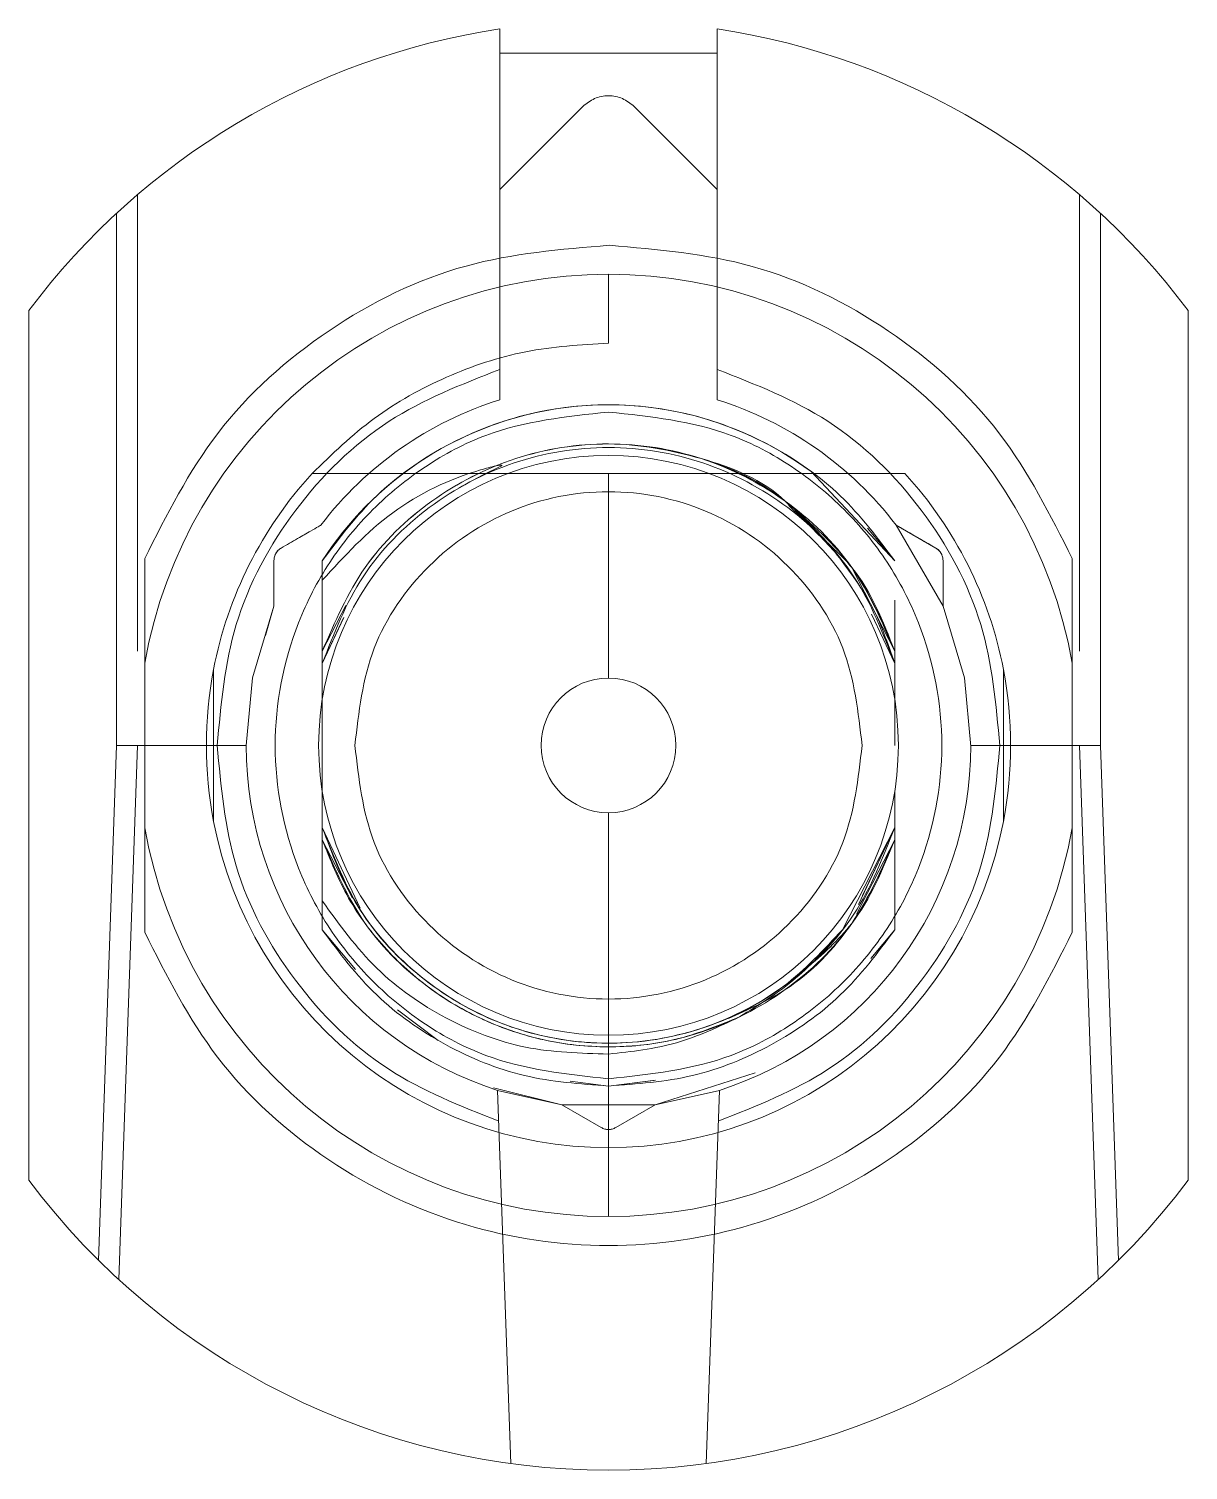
# Model space of a CAD drawing. Header units: millimetres. Extents: x -84 to 500, y -79 to 331.
# Drawn here: x 402.05 to 410.05, y 101.2 to 111.14 of the extents above; entities that cross this region are included whole.
import ezdxf
from ezdxf.lldxf.tags import DXFTag

# ---------------------------------------------------------------- set-up
doc = ezdxf.new("R2010")
doc.units = ezdxf.units.MM
tags = doc.linetypes.add('HIDDEN', pattern=[1.905, 1.27, -0.635]).pattern_tags.tags
tags[6:7] = [DXFTag(74, 4), DXFTag(75, 0), DXFTag(340, '0'), DXFTag(46, 1.0), DXFTag(50, 0.0), DXFTag(44, 0.0), DXFTag(45, 0.0)]
tags[4:5] = [DXFTag(74, 4), DXFTag(75, 0), DXFTag(340, '0'), DXFTag(46, 1.0), DXFTag(50, 0.0), DXFTag(44, 0.0), DXFTag(45, 0.0)]

msp = doc.modelspace()

# ---------------------------------------------------------------- linework, layer by layer
at = {"color": 7, "linetype": 'Continuous', "lineweight": 15}
for p, q in [((405.3, 111.1434), (405.3, 110.975)), ((406.8, 111.1434), (406.8, 110.975)), ((406.8, 110.975), (405.3, 110.975)), ((406.05, 109.45), (406.05, 108.975)), ((402.05, 109.2), (402.05, 103.2)), ((410.05, 103.2), (410.05, 109.2)), ((406.05, 106.6648), (406.05, 108.075)), ((406.05, 103.425), (406.05, 105.7352)), ((406.05, 103.425), (406.05, 102.95))]:
    msp.add_line(p, q, dxfattribs=at)
at = {"color": 7, "linetype": 'HIDDEN', "lineweight": 0}
for p, q in [((405.3, 108.7937), (405.3, 110.975)), ((406.8, 110.975), (406.8, 108.7937)), ((405.3, 110.0348), (405.8732, 110.6081)), ((406.2268, 110.6081), (406.8, 110.0348)), ((402.8, 109.9997), (402.8, 106.8503)), ((409.3, 106.8503), (409.3, 109.9997)), ((402.6557, 106.2), (402.6557, 109.8713)), ((409.4443, 109.8713), (409.4443, 106.2)), ((407.4476, 108.0892), (408.025, 107.4735)), ((408.025, 107.4735), (407.8362, 107.6988)), ((408.0355, 107.7191), (408.3084, 107.5616)), ((408.3584, 107.1599), (408.0355, 107.7191)), ((403.7416, 107.1599), (403.7416, 107.475)), ((404.075, 107.4735), (404.075, 106.5152)), ((407.731, 107.4226), (408.025, 106.8509)), ((407.7311, 107.4226), (408.025, 106.8509)), ((404.075, 107.2009), (404.075, 106.8509)), ((404.075, 106.8509), (404.075, 107.2009)), ((408.025, 107.2009), (408.025, 106.8509)), ((403.7416, 107.1599), (403.6836, 106.9577)), ((404.2369, 107.1657), (404.075, 106.8509)), ((407.8652, 107.105), (408.025, 106.766)), ((408.025, 106.766), (407.8652, 107.105)), ((408.025, 106.8509), (407.901, 107.092)), ((404.075, 106.766), (404.2246, 107.0833)), ((404.2225, 107.0789), (404.075, 106.766)), ((408.025, 106.5152), (408.025, 106.766)), ((404.075, 106.5152), (404.075, 105.8848)), ((408.025, 106.2816), (408.025, 106.5152)), ((408.025, 106.2), (408.025, 106.4681)), ((402.5315, 102.6475), (402.6556, 106.2)), ((402.8, 106.2), (402.6557, 106.2)), ((402.8, 106.2), (402.6713, 102.5143)), ((402.8, 106.2), (403.35, 106.2)), ((403.55, 106.2), (403.35, 106.2)), ((408.75, 106.2), (408.55, 106.2)), ((408.75, 106.2), (409.3, 106.2)), ((409.4287, 102.5143), (409.3, 106.2)), ((409.3, 106.2), (409.4444, 106.2)), ((409.4444, 106.2), (409.5685, 102.6475)), ((404.075, 105.8848), (404.075, 105.1274)), ((408.025, 105.634), (408.025, 105.8848)), ((404.3374, 105.0775), (404.075, 105.634)), ((404.075, 105.634), (404.3374, 105.0775)), ((404.3374, 105.0775), (404.075, 105.634)), ((404.075, 105.634), (404.3374, 105.0775)), ((408.025, 105.634), (407.6638, 104.9285)), ((408.025, 105.634), (407.7741, 105.1019)), ((407.7741, 105.1019), (408.025, 105.634)), ((408.025, 105.634), (407.7741, 105.1019)), ((407.7741, 105.1019), (408.025, 105.634)), ((408.025, 105.634), (407.8034, 105.1641)), ((407.8035, 105.1642), (408.025, 105.634)), ((408.775, 105.6756), (408.775, 105.6756)), ((404.075, 105.5491), (404.075, 104.9265)), ((404.075, 105.1274), (404.075, 105.5491)), ((404.075, 105.5491), (404.2825, 105.1456)), ((408.025, 105.5491), (407.7607, 105.0351)), ((407.7607, 105.0351), (408.025, 105.5491)), ((408.025, 105.5491), (407.7607, 105.0351)), ((407.7952, 105.1021), (408.025, 105.5491)), ((408.025, 104.9265), (408.025, 105.5491)), ((408.025, 105.1991), (408.025, 104.9265)), ((404.075, 104.9265), (404.3042, 104.653)), ((407.8596, 104.729), (408.025, 104.9265)), ((407.9082, 104.7872), (408.025, 104.9265)), ((404.5934, 104.3755), (404.875, 104.1648)), ((406.3729, 103.7209), (407.061, 103.9411)), ((405.2568, 103.8381), (405.7271, 103.7209)), ((405.375, 101.2458), (405.2851, 103.8199)), ((405.7271, 103.7209), (405.2851, 103.8199)), ((405.7851, 103.8832), (406.05, 103.85)), ((406.05, 103.85), (406.3737, 103.8906)), ((406.05, 103.85), (406.3603, 103.8889)), ((406.8149, 103.8199), (406.3729, 103.7209)), ((406.8149, 103.8199), (406.725, 101.2458)), ((406, 103.5634), (405.7271, 103.7209)), ((405.7271, 103.7209), (406.3729, 103.7209)), ((406.3729, 103.7209), (406.1, 103.5634))]:
    msp.add_line(p, q, dxfattribs=at)
at = {"color": 7, "linetype": 'HIDDEN', "lineweight": 0, "flags": 128}
for points in [[(405.2739, 108.1292), (405.3025, 108.133), (405.3114, 108.1331), (405.3127, 108.1329), (405.3136, 108.1325), (405.3137, 108.1323), (405.3138, 108.1323), (405.3138, 108.1322), (405.3138, 108.1322), (405.3138, 108.1322), (405.3138, 108.1322), (405.3138, 108.1322), (405.3138, 108.1323), (405.3138, 108.1325), (405.3138, 108.1326), (405.3138, 108.1326), (405.3138, 108.1326), (405.3138, 108.1326), (405.3138, 108.1326), (405.3138, 108.1325), (405.3139, 108.1323), (405.3139, 108.1321), (405.314, 108.132), (405.314, 108.132), (405.314, 108.1319), (405.314, 108.1319), (405.314, 108.1319), (405.314, 108.1319), (405.314, 108.1316), (405.3139, 108.1312), (405.3135, 108.1306), (405.3106, 108.1279), (405.1811, 108.0637), (405.0181, 107.9766)], [(404.075, 107.4735), (404.075, 107.4735)], [(404.075, 107.4735), (404.075, 107.4735)], [(404.075, 107.4735), (404.075, 107.4735)], [(404.075, 107.4735), (404.075, 107.4735)], [(404.075, 107.4735), (404.075, 107.4735)], [(404.075, 107.4735), (404.075, 107.4735)], [(404.075, 107.4735), (404.075, 107.4735)], [(404.075, 107.4735), (404.075, 107.4735)], [(408.025, 107.4735), (408.025, 107.4735)], [(403.55, 106.2), (403.5937, 106.6656), (403.7416, 107.1599)], [(408.3584, 107.1599), (408.5063, 106.6656), (408.55, 106.1915)], [(408.025, 106.766), (408.025, 106.766)], [(408.025, 106.766), (408.025, 106.766)], [(408.025, 106.766), (408.025, 106.766)], [(408.025, 106.766), (408.025, 106.766)], [(408.025, 106.766), (408.025, 106.766)], [(404.075, 106.5152), (404.075, 106.5152)], [(404.075, 105.8848), (404.075, 105.8848)], [(408.025, 105.634), (408.025, 105.634)], [(408.025, 105.634), (408.025, 105.634)], [(408.025, 105.634), (408.025, 105.634)], [(408.025, 105.634), (408.025, 105.634)], [(408.025, 105.634), (408.025, 105.634)], [(408.025, 105.634), (408.025, 105.634)], [(408.025, 105.634), (408.025, 105.634)], [(408.025, 105.634), (408.025, 105.634)], [(404.2708, 105.1728), (404.2708, 105.1728)], [(404.075, 104.9265), (404.075, 104.9265)], [(404.075, 104.9265), (404.075, 104.9265)], [(404.075, 104.9265), (404.075, 104.9265)], [(404.075, 104.9265), (404.075, 104.9265)], [(404.075, 104.9265), (404.075, 104.9265)], [(404.075, 104.9265), (404.075, 104.9265)], [(404.075, 104.9265), (404.075, 104.9265)], [(408.025, 104.9265), (408.025, 104.9265)], [(405.0228, 104.4208), (405.0228, 104.4208)]]:
    msp.add_lwpolyline(points, dxfattribs=at)
at = {"color": 7, "linetype": 'HIDDEN', "lineweight": 0}
msp.add_circle((406.05, 106.2), 2, dxfattribs=at)
at = {"color": 7, "linetype": 'Continuous', "lineweight": 15}
for radius, start, end in [(5, 98.62693, 143.1301), (5, 36.8699, 81.37307), (3.25, 90, 169.93673), (3.25, 10.06327, 90), (2.775, 137.49336, 169.10705), (2.775, 10.89324, 42.50663), (2.775, 169.10668, 190.89376), (2.775, 349.10676, 10.89295), (0.4648, 90, 270), (0.4648, 270, 90), (3.25, 190.06327, 270), (2.775, 190.89295, 270), (2.775, 270, 349.10705), (3.25, 270, 349.93673), (5, 216.8699, 323.1301)]:
    msp.add_arc((406.05, 106.2), radius, start, end, dxfattribs=at)
at = {"color": 7, "linetype": 'HIDDEN', "lineweight": 0}
for radius, start, end in [(2.5, 107.4576, 142.57976), (2.5, 37.42024, 72.5424), (2.35, 53.50581, 147.18508), (2.5, 180, 252.18431), (2.5, 287.81569, 0)]:
    msp.add_arc((406.05, 106.2), radius, start, end, dxfattribs=at)
for points in [[(405.8732, 110.6081), (405.899, 110.6286), (405.9507, 110.6696), (406.05, 110.6871), (406.1493, 110.6696), (406.201, 110.6286), (406.2268, 110.6081)], [(408.025, 107.4735), (407.9072, 107.6301), (407.6716, 107.9433), (407.1849, 108.284), (406.6367, 108.5013), (406.05, 108.5744), (405.4633, 108.5013), (404.9151, 108.284), (404.4284, 107.9433), (404.1928, 107.6301), (404.075, 107.4735)], [(404.3, 106.2), (404.3263, 106.429), (404.3789, 106.8871), (404.7836, 107.4697), (405.3621, 107.8589), (406.05, 107.9956), (406.7379, 107.8589), (407.3164, 107.4697), (407.7211, 106.8871), (407.7737, 106.429), (407.8, 106.2)], [(408.025, 106.766), (407.9768, 106.9052), (407.8804, 107.1836), (407.7014, 107.4177), (407.6119, 107.5347)], [(407.8, 106.2), (407.7737, 105.971), (407.7211, 105.5129), (407.3164, 104.9303), (406.7379, 104.5411), (406.05, 104.4044), (405.3621, 104.5411), (404.7836, 104.9303), (404.3789, 105.5129), (404.3263, 105.971), (404.3, 106.2)], [(404.075, 104.9265), (404.1928, 104.7697), (404.4284, 104.4563), (404.9151, 104.1178), (405.4633, 103.8922), (405.8544, 103.8641), (406.05, 103.85)], [(404.075, 104.9265), (404.1928, 104.7697), (404.4284, 104.4563), (404.9151, 104.1178), (405.4633, 103.8922), (405.8544, 103.8641), (406.05, 103.85)], [(406.05, 103.85), (406.2456, 103.8641), (406.6367, 103.8922), (407.1849, 104.1178), (407.6716, 104.4563), (407.9072, 104.7697), (408.025, 104.9265)], [(406.05, 103.85), (406.2456, 103.8641), (406.6367, 103.8922), (407.1849, 104.1178), (407.6716, 104.4563), (407.9072, 104.7697), (408.025, 104.9265)], [(406.1, 103.5634), (406.0921, 103.5596), (406.0763, 103.552), (406.05, 103.549), (406.0237, 103.552), (406.0079, 103.5596), (406, 103.5634)]]:
    msp.add_open_spline(points, degree=3, dxfattribs=at)
at = {"color": 7, "linetype": 'Continuous', "lineweight": 15}
for points, knots in [([(402.85, 107.4894), (403.0012, 107.7891), (403.3105, 108.4023), (404.0954, 109.1003), (405.0371, 109.5658), (405.7215, 109.6224), (406.056, 109.65)], [0, 0, 0, 0, 0.24439, 0.5, 0.75561, 1, 1, 1, 1]), ([(406.056, 109.65), (406.3895, 109.6214), (407.0717, 109.5628), (408.0095, 109.0966), (408.7911, 108.3997), (409.0993, 107.7883), (409.25, 107.4894)], [0, 0, 0, 0, 0.244424, 0.5, 0.755576, 1, 1, 1, 1]), ([(406.05, 108.975), (405.8582, 108.9636), (405.4747, 108.9407), (404.9255, 108.7559), (404.4183, 108.476), (404.1423, 108.2087), (404.0043, 108.075)], [0, 0, 0, 0, 0.25, 0.5, 0.75, 1, 1, 1, 1]), ([(406.05, 108.075), (405.8551, 108.075), (405.3507, 108.075), (404.6689, 108.075), (404.2199, 108.075), (404.0043, 108.075)], [0, 0, 0, 0, 0.246526, 0.63814, 1, 1, 1, 1]), ([(408.0957, 108.075), (407.6581, 108.075), (407.0552, 108.075), (406.2663, 108.075), (406.05, 108.075)], [0, 0, 0, 0, 0.725757, 1, 1, 1, 1]), ([(402.85, 107.4894), (402.85, 107.3549), (402.85, 107.1811), (402.85, 106.9868), (402.85, 106.9062), (402.85, 106.8522), (402.85, 106.8126), (402.85, 106.7864), (402.85, 106.7724), (402.85, 106.7683), (402.85, 106.768), (402.85, 106.7679)], [0, 0, 0, 0, 0.52193, 0.674707, 0.779637, 0.851731, 0.901665, 0.954566, 0.975881, 0.993094, 1, 1, 1, 1]), ([(409.25, 107.4894), (409.25, 107.3549), (409.25, 107.1811), (409.25, 106.9868), (409.25, 106.9062), (409.25, 106.8522), (409.25, 106.8126), (409.25, 106.7864), (409.25, 106.7724), (409.25, 106.7683), (409.25, 106.768), (409.25, 106.7679)], [0, 0, 0, 0, 0.52193, 0.674707, 0.779637, 0.851731, 0.901665, 0.954566, 0.975881, 0.993094, 1, 1, 1, 1]), ([(402.85, 106.7679), (402.85, 106.592), (402.85, 106.2395), (402.85, 105.8464), (402.85, 105.654), (402.85, 105.6321)], [0, 0, 0, 0, 0.4691, 0.939613, 1, 1, 1, 1]), ([(403.325, 106.7244), (403.325, 106.4343), (403.325, 106.0812), (403.325, 105.737), (403.325, 105.6756)], [0, 0, 0, 0, 0.821497, 1, 1, 1, 1]), ([(408.775, 105.6756), (408.775, 105.9657), (408.775, 106.3188), (408.775, 106.663), (408.775, 106.7244)], [0, 0, 0, 0, 0.8214863, 1, 1, 1, 1]), ([(409.25, 106.7679), (409.25, 106.592), (409.25, 106.2395), (409.25, 105.8464), (409.25, 105.654), (409.25, 105.6321)], [0, 0, 0, 0, 0.4691, 0.939613, 1, 1, 1, 1]), ([(402.85, 105.6321), (402.85, 105.6316), (402.85, 105.6304), (402.85, 105.6187), (402.85, 105.5752), (402.85, 105.3787), (402.85, 105.1448), (402.85, 104.9486), (402.85, 104.9106)], [0, 0, 0, 0, 0.0169294, 0.0393005, 0.081695, 0.2361978, 0.8521567, 1, 1, 1, 1]), ([(409.25, 105.6321), (409.25, 105.6316), (409.25, 105.6304), (409.25, 105.6187), (409.25, 105.5752), (409.25, 105.3787), (409.25, 105.1448), (409.25, 104.9486), (409.25, 104.9106)], [0, 0, 0, 0, 0.016929, 0.039301, 0.081695, 0.236198, 0.852157, 1, 1, 1, 1]), ([(409.25, 104.9106), (409.0991, 104.6116), (408.7903, 103.9999), (408.007, 103.2978), (407.0673, 102.8494), (406.05, 102.7014), (405.0327, 102.8494), (404.093, 103.2978), (403.3097, 103.9999), (403.0009, 104.6116), (402.85, 104.9106)], [0, 0, 0, 0, 0.122204, 0.25, 0.377796, 0.5, 0.622204, 0.75, 0.877796, 1, 1, 1, 1])]:
    msp.add_open_spline(points, degree=3, knots=knots, dxfattribs=at)
at = {"color": 7, "linetype": 'HIDDEN', "lineweight": 0}
for points, knots in [([(403.35, 106.2), (403.3758, 106.4826), (403.4288, 107.0631), (403.8565, 107.8491), (404.4928, 108.4783), (405.0357, 108.6905), (405.3, 108.7937)], [0, 0, 0, 0, 0.243392, 0.5, 0.756608, 1, 1, 1, 1]), ([(405.3, 108.7937), (405.3, 108.7659), (405.3, 108.7107), (405.3, 108.6425), (405.3, 108.5935), (405.3, 108.5877), (405.3, 108.5848)], [0, 0, 0, 0, 0.25862, 0.513617, 0.75609, 1, 1, 1, 1]), ([(406.8, 108.7937), (407.0643, 108.6905), (407.6072, 108.4783), (408.2435, 107.8491), (408.6712, 107.0631), (408.7242, 106.4826), (408.75, 106.2)], [0, 0, 0, 0, 0.243392, 0.5, 0.756608, 1, 1, 1, 1]), ([(406.8, 108.7937), (406.8, 108.766), (406.8, 108.7109), (406.8, 108.6427), (406.8, 108.5935), (406.8, 108.5877), (406.8, 108.5848)], [0, 0, 0, 0, 0.2581054, 0.5125954, 0.7555938, 1, 1, 1, 1]), ([(406.05, 103.9), (405.7608, 103.9309), (405.3143, 103.9786), (404.7781, 104.2649), (404.4127, 104.5621), (404.1135, 104.9281), (403.8362, 105.4641), (403.6942, 106.2), (403.8362, 106.9357), (404.1134, 107.4718), (404.4125, 107.8377), (404.778, 108.135), (405.3141, 108.4214), (405.7608, 108.4691), (406.05, 108.5)], [0, 0, 0, 0, 0.1197215, 0.1848235, 0.25, 0.315102, 0.3802785, 0.5, 0.6197215, 0.6848235, 0.75, 0.815102, 0.8802785, 1, 1, 1, 1]), ([(406.05, 108.5), (406.3392, 108.4691), (406.7857, 108.4214), (407.3219, 108.1351), (407.6873, 107.8379), (407.9865, 107.4719), (408.2638, 106.9359), (408.4058, 106.2), (408.2638, 105.4643), (407.9866, 104.9282), (407.6875, 104.5623), (407.322, 104.265), (406.7859, 103.9786), (406.3392, 103.9309), (406.05, 103.9)], [0, 0, 0, 0, 0.119721, 0.184824, 0.25, 0.315102, 0.380279, 0.5, 0.619721, 0.684824, 0.75, 0.815102, 0.880279, 1, 1, 1, 1]), ([(407.2881, 107.8656), (407.2817, 107.8721), (407.1228, 108.0319), (406.6913, 108.2001), (406.0528, 108.3166), (405.3976, 108.2104), (404.8137, 107.9121), (404.3351, 107.4506), (404.1617, 107.0508), (404.075, 106.8509)], [0, 0, 0, 0, 0.006975, 0.172479, 0.337984, 0.503488, 0.668992, 0.834496, 1, 1, 1, 1]), ([(404.075, 106.8509), (404.1617, 107.0508), (404.3351, 107.4507), (404.8136, 107.912), (405.398, 108.2109), (406.0514, 108.3149), (406.6965, 108.2065), (407.2095, 107.9731), (407.4336, 107.7285), (407.5109, 107.6441)], [0, 0, 0, 0, 0.153218, 0.306436, 0.459655, 0.612873, 0.766091, 0.919309, 1, 1, 1, 1]), ([(407.5799, 107.5754), (407.4813, 107.6847), (407.2369, 107.9555), (406.6975, 108.2077), (406.0511, 108.3146), (405.398, 108.211), (404.8136, 107.912), (404.3351, 107.4507), (404.1617, 107.0508), (404.075, 106.8509)], [0, 0, 0, 0, 0.101378, 0.251148, 0.400918, 0.550689, 0.700459, 0.85023, 1, 1, 1, 1]), ([(404.075, 106.8509), (404.1617, 107.0508), (404.3351, 107.4507), (404.8136, 107.9119), (405.3981, 108.2109), (406.0511, 108.3145), (406.6976, 108.2078), (407.2408, 107.9529), (407.4882, 107.6784), (407.5899, 107.5655)], [0, 0, 0, 0, 0.149287, 0.298575, 0.447862, 0.59715, 0.746437, 0.895724, 1, 1, 1, 1]), ([(404.075, 106.8509), (404.1617, 107.0508), (404.3351, 107.4507), (404.8136, 107.9119), (405.3981, 108.2109), (406.0511, 108.3146), (406.6975, 108.2077), (407.2377, 107.9549), (407.4827, 107.6833), (407.582, 107.5733)], [0, 0, 0, 0, 0.149669, 0.299339, 0.449008, 0.598677, 0.748346, 0.898016, 1, 1, 1, 1]), ([(408.025, 106.8509), (407.9383, 107.0508), (407.7648, 107.4507), (407.2865, 107.9119), (406.7017, 108.2112), (406.05, 108.3136), (405.3984, 108.2112), (404.8135, 107.9119), (404.3352, 107.4507), (404.1617, 107.0508), (404.075, 106.8509)], [0, 0, 0, 0, 0.125, 0.25, 0.375, 0.5, 0.625, 0.75, 0.875, 1, 1, 1, 1]), ([(404.075, 106.766), (404.1559, 106.9728), (404.3177, 107.3865), (404.7943, 107.8687), (405.386, 108.1826), (406.05, 108.2904), (406.714, 108.1827), (407.3057, 107.8687), (407.7823, 107.3865), (407.9441, 106.9728), (408.025, 106.766)], [0, 0, 0, 0, 0.125, 0.25, 0.375, 0.5, 0.625, 0.75, 0.875, 1, 1, 1, 1]), ([(408.025, 106.766), (407.9441, 106.9728), (407.7823, 107.3865), (407.3057, 107.8687), (406.714, 108.1827), (406.05, 108.2904), (405.386, 108.1826), (404.7943, 107.8687), (404.3177, 107.3865), (404.1559, 106.9728), (404.075, 106.766)], [0, 0, 0, 0, 0.125, 0.25, 0.375, 0.5, 0.625, 0.75, 0.875, 1, 1, 1, 1]), ([(404.075, 106.766), (404.156, 106.9728), (404.3178, 107.3865), (404.7943, 107.8687), (405.386, 108.1826), (406.05, 108.2904), (406.714, 108.1826), (407.3057, 107.8687), (407.7822, 107.3865), (407.944, 106.9728), (408.025, 106.766)], [0, 0, 0, 0, 0.125, 0.25, 0.375, 0.5, 0.625, 0.75, 0.875, 1, 1, 1, 1]), ([(408.025, 106.766), (407.944, 106.9728), (407.7822, 107.3865), (407.3057, 107.8687), (406.714, 108.1826), (406.05, 108.2904), (405.386, 108.1826), (404.7943, 107.8687), (404.3178, 107.3865), (404.156, 106.9728), (404.075, 106.766)], [0, 0, 0, 0, 0.1250001, 0.2500002, 0.3750001, 0.5, 0.625, 0.7499999, 0.8749999, 1, 1, 1, 1]), ([(404.0751, 106.766), (404.156, 106.9728), (404.3178, 107.3865), (404.7943, 107.8687), (405.386, 108.1826), (406.05, 108.2904), (406.714, 108.1826), (407.3057, 107.8687), (407.7822, 107.3865), (407.944, 106.9728), (408.025, 106.766)], [0, 0, 0, 0, 0.125, 0.25, 0.375, 0.5, 0.625, 0.75, 0.875, 1, 1, 1, 1]), ([(408.025, 106.766), (407.944, 106.9728), (407.7822, 107.3865), (407.3057, 107.8687), (406.714, 108.1826), (406.05, 108.2904), (405.386, 108.1826), (404.7943, 107.8687), (404.3178, 107.3865), (404.156, 106.9728), (404.0751, 106.766)], [0, 0, 0, 0, 0.125, 0.25, 0.375, 0.5, 0.625, 0.75, 0.875, 1, 1, 1, 1]), ([(404.075, 107.339), (404.2277, 107.5058), (404.5332, 107.8396), (404.9856, 108.0537), (405.2383, 108.1199), (405.2739, 108.1293)], [0, 0, 0, 0, 0.461832, 0.924144, 1, 1, 1, 1]), ([(407.6119, 107.5347), (407.5253, 107.6268), (407.4236, 107.735), (407.31, 107.8391), (407.2905, 107.861), (407.2867, 107.8679), (407.2863, 107.8703), (407.2865, 107.8712), (407.2867, 107.8716), (407.2868, 107.8717)], [0, 0, 0, 0, 0.8053593, 0.9459667, 0.9826923, 0.9932326, 0.9969187, 0.9985022, 1, 1, 1, 1]), ([(407.2868, 107.8717), (407.4494, 107.7302), (407.7746, 107.4472), (407.9415, 107.0497), (408.025, 106.8509)], [0, 0, 0, 0, 0.5, 1, 1, 1, 1]), ([(404.0645, 107.7191), (404.0635, 107.7186), (404.0614, 107.7173), (404.04, 107.705), (403.9878, 107.6748), (403.9007, 107.6246), (403.8299, 107.5837), (403.7916, 107.5616)], [0, 0, 0, 0, 0.074114, 0.154923, 0.35991, 0.65372, 1, 1, 1, 1]), ([(408.3084, 107.5616), (408.2373, 107.6026), (408.1435, 107.6568), (408.0599, 107.705), (408.0386, 107.7174), (408.0365, 107.7186), (408.0355, 107.7191)], [0, 0, 0, 0, 0.6387212, 0.8437522, 0.9250038, 1, 1, 1, 1]), ([(407.5109, 107.6441), (407.5876, 107.5749), (407.8262, 107.3598), (407.9446, 107.0567), (408.025, 106.8509)], [0, 0, 0, 0, 0.321279, 1, 1, 1, 1]), ([(403.7416, 107.475), (403.7423, 107.4837), (403.7436, 107.5011), (403.7542, 107.5255), (403.77, 107.5469), (403.7844, 107.5567), (403.7916, 107.5616)], [0, 0, 0, 0, 0.250801, 0.5, 0.7492, 1, 1, 1, 1]), ([(403.7916, 107.5616), (403.7851, 107.5575), (403.7763, 107.5519), (403.7641, 107.5385), (403.7588, 107.5311), (403.7553, 107.5256), (403.7521, 107.5197), (403.7482, 107.5112), (403.7423, 107.4934), (403.7419, 107.4828), (403.7416, 107.475)], [0, 0, 0, 0, 0.300148, 0.406676, 0.452606, 0.495873, 0.540099, 0.586724, 0.694539, 1, 1, 1, 1]), ([(408.025, 106.766), (407.9768, 106.9052), (407.8804, 107.1836), (407.7014, 107.4177), (407.6119, 107.5347)], [0, 0, 0, 0, 0.500001, 1, 1, 1, 1]), ([(408.3084, 107.5616), (408.3156, 107.5567), (408.33, 107.5469), (408.3458, 107.5255), (408.3564, 107.5011), (408.3577, 107.4837), (408.3584, 107.475)], [0, 0, 0, 0, 0.250801, 0.5, 0.7492, 1, 1, 1, 1]), ([(408.3584, 107.475), (408.3581, 107.4827), (408.3577, 107.4931), (408.3521, 107.5104), (408.3484, 107.5187), (408.3453, 107.5245), (408.3418, 107.5302), (408.3364, 107.5378), (408.324, 107.5518), (408.315, 107.5574), (408.3084, 107.5616)], [0, 0, 0, 0, 0.300148, 0.406676, 0.452606, 0.495873, 0.540099, 0.586724, 0.694539, 1, 1, 1, 1]), ([(403.7416, 107.475), (403.7416, 107.393), (403.7416, 107.2846), (403.7416, 107.1881), (403.7416, 107.1635), (403.7416, 107.1611), (403.7416, 107.1599)], [0, 0, 0, 0, 0.638677, 0.843739, 0.924999, 1, 1, 1, 1]), ([(408.3584, 107.475), (408.3584, 107.393), (408.3584, 107.2846), (408.3584, 107.1881), (408.3584, 107.1635), (408.3584, 107.1611), (408.3584, 107.1599)], [0, 0, 0, 0, 0.638718, 0.843747, 0.925001, 1, 1, 1, 1]), ([(404.075, 106.8509), (404.075, 106.8293), (404.075, 106.8012), (404.075, 106.774), (404.075, 106.7671), (404.075, 106.7664), (404.075, 106.766)], [0, 0, 0, 0, 0.659326, 0.855277, 0.93051, 1, 1, 1, 1]), ([(404.075, 106.766), (404.075, 106.7663), (404.075, 106.7671), (404.075, 106.7739), (404.075, 106.8006), (404.075, 106.8291), (404.075, 106.8509)], [0, 0, 0, 0, 0.0688397, 0.1453138, 0.3446789, 1, 1, 1, 1]), ([(404.075, 106.8509), (404.075, 106.8293), (404.075, 106.8012), (404.075, 106.7739), (404.075, 106.7671), (404.075, 106.7663), (404.075, 106.766)], [0, 0, 0, 0, 0.659561, 0.855379, 0.930537, 1, 1, 1, 1]), ([(408.025, 106.766), (408.025, 106.7664), (408.025, 106.7671), (408.025, 106.774), (408.025, 106.8006), (408.025, 106.8291), (408.025, 106.8509)], [0, 0, 0, 0, 0.068898, 0.145453, 0.344929, 1, 1, 1, 1]), ([(408.025, 106.8509), (408.025, 106.8293), (408.025, 106.8012), (408.025, 106.774), (408.025, 106.7671), (408.025, 106.7663), (408.025, 106.766)], [0, 0, 0, 0, 0.659471, 0.855328, 0.930516, 1, 1, 1, 1]), ([(403.35, 106.2), (403.3757, 105.918), (403.4284, 105.3388), (403.8543, 104.5542), (404.4879, 103.9253), (405.029, 103.7122), (405.2925, 103.6084)], [0, 0, 0, 0, 0.243423, 0.5, 0.756577, 1, 1, 1, 1]), ([(406.8075, 103.6084), (407.071, 103.7122), (407.6121, 103.9253), (408.2457, 104.5542), (408.6716, 105.3388), (408.7243, 105.918), (408.75, 106.2)], [0, 0, 0, 0, 0.243423, 0.5, 0.756577, 1, 1, 1, 1]), ([(404.075, 105.634), (404.075, 105.6336), (404.075, 105.6329), (404.075, 105.626), (404.075, 105.5994), (404.075, 105.5709), (404.075, 105.5491)], [0, 0, 0, 0, 0.0688628, 0.1453806, 0.3448142, 1, 1, 1, 1]), ([(404.075, 105.634), (404.075, 105.6336), (404.075, 105.6329), (404.075, 105.626), (404.075, 105.5994), (404.075, 105.5709), (404.075, 105.5491)], [0, 0, 0, 0, 0.0689465, 0.145569, 0.3451359, 1, 1, 1, 1]), ([(404.075, 105.5491), (404.075, 105.5707), (404.075, 105.5988), (404.075, 105.626), (404.075, 105.6329), (404.075, 105.6337), (404.075, 105.634)], [0, 0, 0, 0, 0.659587, 0.855421, 0.930569, 1, 1, 1, 1]), ([(407.6638, 104.9285), (407.5357, 104.7902), (407.2796, 104.5135), (406.7711, 104.2502), (406.2172, 104.1259), (405.6487, 104.1588), (405.1101, 104.3436), (404.6445, 104.6683), (404.2735, 105.1045), (404.1412, 105.4575), (404.075, 105.634)], [0, 0, 0, 0, 0.125, 0.25, 0.375001, 0.500001, 0.625001, 0.750001, 0.875, 1, 1, 1, 1]), ([(404.075, 105.634), (404.1559, 105.4272), (404.3177, 105.0135), (404.7942, 104.5312), (405.386, 104.2174), (406.05, 104.1096), (406.714, 104.2173), (407.3058, 104.5313), (407.7822, 105.0135), (407.9441, 105.4272), (408.025, 105.634)], [0, 0, 0, 0, 0.125, 0.25, 0.375, 0.5, 0.625, 0.75, 0.875, 1, 1, 1, 1]), ([(408.025, 105.634), (408.025, 105.6336), (408.025, 105.6329), (408.025, 105.626), (408.025, 105.5994), (408.025, 105.5709), (408.025, 105.5491)], [0, 0, 0, 0, 0.068868, 0.145416, 0.344909, 1, 1, 1, 1]), ([(408.025, 105.5491), (408.025, 105.5707), (408.025, 105.5988), (408.025, 105.626), (408.025, 105.6329), (408.025, 105.6337), (408.025, 105.634)], [0, 0, 0, 0, 0.659358, 0.855274, 0.930498, 1, 1, 1, 1]), ([(408.025, 105.634), (408.025, 105.6336), (408.025, 105.6328), (408.025, 105.626), (408.025, 105.5994), (408.025, 105.5709), (408.025, 105.5491)], [0, 0, 0, 0, 0.068948, 0.145582, 0.345171, 1, 1, 1, 1]), ([(404.075, 105.5491), (404.1298, 105.4118), (404.2394, 105.1373), (404.5094, 104.7814), (404.8425, 104.4873), (405.2318, 104.2712), (405.6577, 104.1415), (406.1007, 104.1064), (406.5442, 104.1596), (406.8178, 104.2716), (406.9546, 104.3275)], [0, 0, 0, 0, 0.125, 0.25, 0.375, 0.5, 0.625, 0.75, 0.875, 1, 1, 1, 1]), ([(408.025, 105.5491), (407.9383, 105.3492), (407.7648, 104.9493), (407.2865, 104.4881), (406.7017, 104.1888), (406.05, 104.0863), (405.3984, 104.1888), (404.8135, 104.4881), (404.3352, 104.9493), (404.1617, 105.3491), (404.075, 105.5491)], [0, 0, 0, 0, 0.125, 0.25, 0.375, 0.5, 0.625, 0.75, 0.875, 1, 1, 1, 1]), ([(406.8786, 104.3171), (407.0125, 104.3765), (407.3447, 104.524), (407.763, 104.9534), (407.9377, 105.3505), (408.025, 105.5491)], [0, 0, 0, 0, 0.252266, 0.626133, 1, 1, 1, 1]), ([(408.025, 105.5491), (407.9423, 105.3451), (407.8025, 105.0005), (407.525, 104.7568), (407.4118, 104.6574)], [0, 0, 0, 0, 0.59211, 1, 1, 1, 1]), ([(404.075, 105.1274), (404.1922, 104.9645), (404.425, 104.6408), (404.918, 104.3), (405.4694, 104.0862), (405.8574, 104.076), (406.05, 104.0709)], [0, 0, 0, 0, 0.255054, 0.506739, 0.755054, 1, 1, 1, 1]), ([(406.9546, 104.3275), (407.0887, 104.4101), (407.3556, 104.5744), (407.5614, 104.8109), (407.6638, 104.9285)], [0, 0, 0, 0, 0.502467, 1, 1, 1, 1]), ([(406.9546, 104.3275), (406.8119, 104.2595), (406.525, 104.1226), (406.209, 104.0882), (406.05, 104.0709)], [0, 0, 0, 0, 0.497063, 1, 1, 1, 1])]:
    msp.add_open_spline(points, degree=3, knots=knots, dxfattribs=at)

doc.saveas('drawing.dxf')
